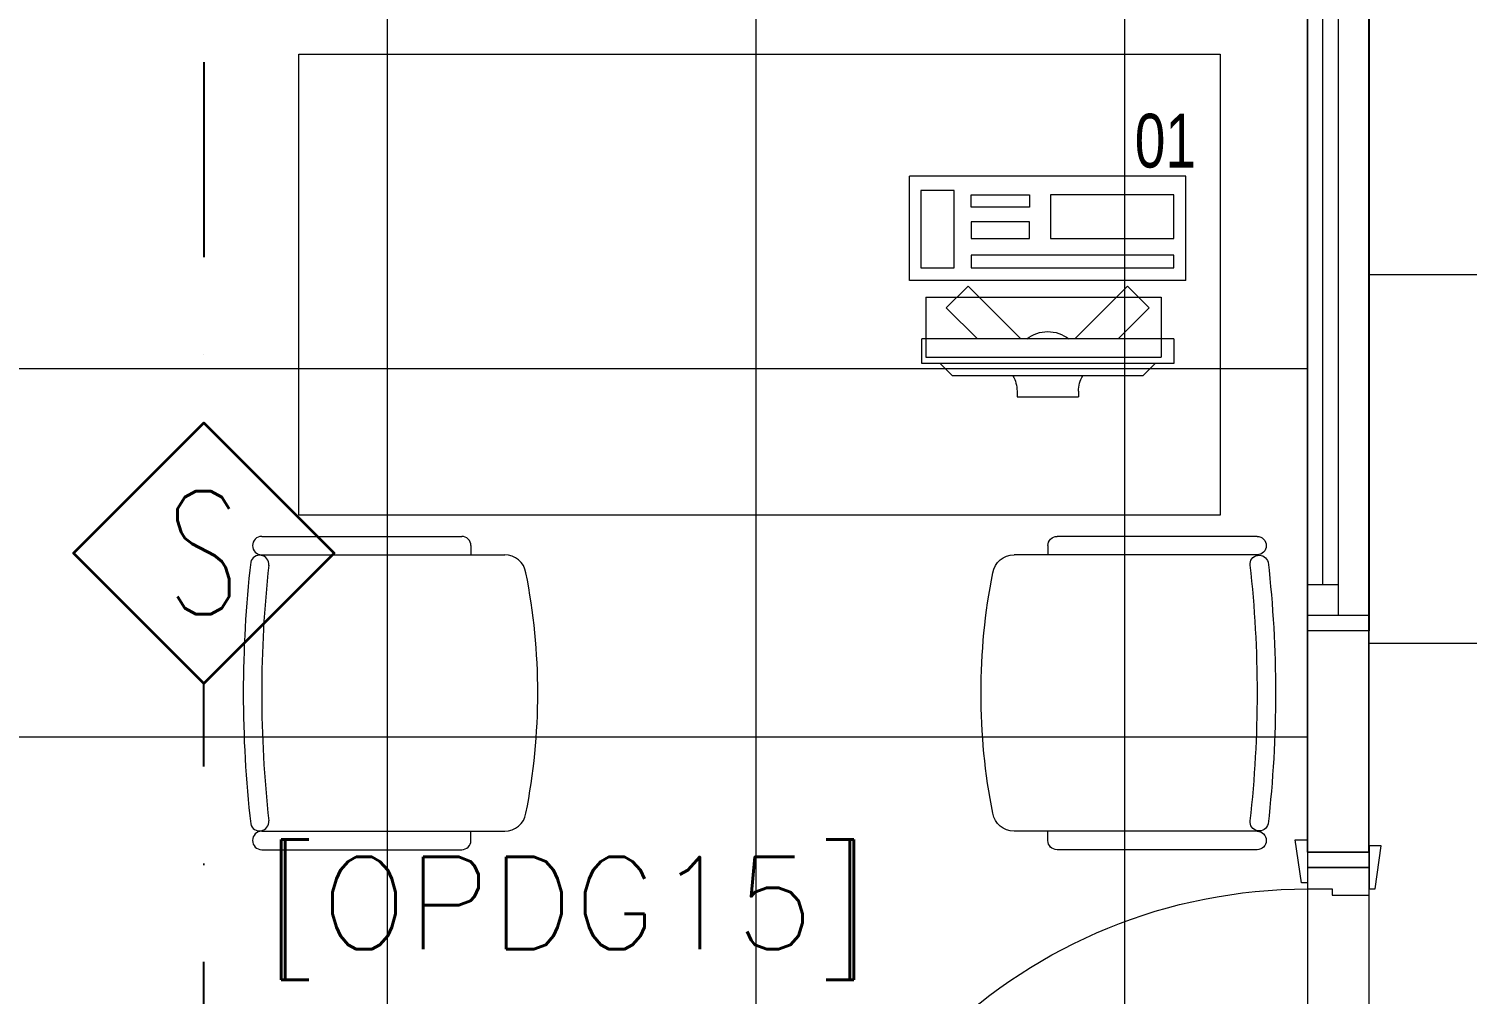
# Model space of a CAD drawing. Header units: inches. Extents: x -246178 to 57169, y -29325 to 19878.
# Drawn here: x 15616 to 17958, y -6319 to -4747 of the extents above; entities that cross this region are included whole.
import ezdxf
from ezdxf.enums import TextEntityAlignment as Align

# ---------------------------------------------------------------- set-up
doc = ezdxf.new("R2010")
doc.units = ezdxf.units.IN
doc.header["$LTSCALE"] = 25
doc.header["$MEASUREMENT"] = 0
doc.linetypes.add('DASHDOT', pattern=[25.4, 12.7, -6.35, 0, -6.35])
doc.layers.get('0').update_dxf_attribs({"color": 8})
for name, color, linetype, lineweight in [('00-Ground Floor$0$72_EGR_BASE_TEXT', 252, 'Continuous', 5), ('00-Ground Floor$0$72_EGR_EQP_TAG', 142, 'Continuous', 5), ('00-Ground Floor$0$Aluminum', 251, 'Continuous', 5), ('00-Ground Floor$0$Frame', 252, 'Continuous', 9), ('00-Ground Floor$0$LOADING', 253, 'Continuous', 5), ('00-Ground Floor$0$Walls', 251, 'Continuous', 5), ('00-Ground Floor$0$Wooden Joinery', 251, 'Continuous', 5), ('E-LITE-CLNG-CNDT', 6, 'DASHDOT', 35), ('F-ALRM-CLNG @ 100', 33, 'Continuous', 35), ('F-ALRM-CLNG-CNDT', 51, 'DASHDOT', 25)]:
    doc.layers.add(name, color=color, linetype=linetype, lineweight=lineweight)
doc.styles.add('00-Ground Floor$0$SIMPLEX', font='SIMPLEX.shx', dxfattribs={"height": 150})
doc.styles.add('00-Ground Floor$0$X3G_ENTITY_257CFD', font='swisscl.ttf', dxfattribs={"height": 200})
doc.styles.add('DC_Simplex', font='SIMPLEX.shx', dxfattribs={"width": 0.7})

# ---------------------------------------------------------------- blocks, each defined once
blk = doc.blocks.new('00-Ground Floor$0$A$C72370EFE')
at = {"layer": '00-Ground Floor$0$Wooden Joinery'}
for p, q in [((-0.01, -0.04), (-0.02, -0.04)), ((-0.01, -0.03), (-0.01, -0.07)), ((0, -0.03), (-0.01, -0.03)), ((0.04, -0.03), (0.05, -0.03)), ((0.05, -0.03), (0.05, -0.07)), ((0.05, -0.04), (0.06, -0.04)), ((-0.05, -0.07), (-0.05, -0.16)), ((-0.03, -0.07), (-0.03, -0.16)), ((-0.01, -0.06), (-0.02, -0.06)), ((0, -0.07), (-0.01, -0.07)), ((0.04, -0.07), (0.05, -0.07)), ((0.05, -0.06), (0.06, -0.06)), ((0.07, -0.07), (0.07, -0.16)), ((0.09, -0.07), (0.09, -0.16)), ((-0.01, -0.17), (-0.02, -0.17)), ((-0.01, -0.17), (-0.01, -0.19)), ((0.05, -0.17), (0.06, -0.17)), ((0.05, -0.17), (0.05, -0.19)), ((-0.01, -0.19), (-0.02, -0.19)), ((0.05, -0.19), (0.06, -0.19))]:
    blk.add_line(p, q, dxfattribs=at)
for centre, radius, start, end in [((-0.02, -0.07), 0.03, 90, 180), ((0.06, -0.07), 0.03, 0, 90), ((-0.02, -0.07), 0.01, 90, 180), ((0.06, -0.07), 0.01, 0, 90), ((-0.02, -0.16), 0.03, 180, 270), ((-0.02, -0.16), 0.01, 180, 270), ((0.06, -0.16), 0.01, 270, 0), ((0.06, -0.16), 0.03, 270, 0)]:
    blk.add_arc(centre, radius, start, end, dxfattribs=at)
blk = doc.blocks.new('00-Ground Floor$0$A$C5DAD61B4')
at = {"layer": '00-Ground Floor$0$Wooden Joinery'}
for points in [[(80, 959.1), (80, 969.1), (10, 979.1), (10, 959.1)], [(940, 959.1), (940, 969.1), (1010, 979.1), (1010, 959.1)], [(70, 859.1), (70, 849.1), (0, 839.1), (0, 859.1)], [(120, 859.1), (120, 0), (80, 0), (80, 859.1)], [(950, 859.1), (950, 849.1), (1020, 839.1), (1020, 859.1)]]:
    blk.add_lwpolyline(points, close=True, dxfattribs=at)
for points in [[(45, 859.1), (45, 959.1), (20, 959.1), (20, 859.1), (45, 859.1)], [(45, 859.1), (80, 859.1), (80, 899.1), (90, 899.1), (90, 959.1), (45, 959.1), (45, 859.1)], [(975, 859.1), (940, 859.1), (940, 899.1), (930, 899.1), (930, 959.1), (975, 959.1), (975, 859.1)], [(975, 859.1), (975, 959.1), (1000, 959.1), (1000, 859.1), (975, 859.1)]]:
    blk.add_lwpolyline(points, dxfattribs=at)
blk.add_arc((80, 859.1), 860, 272.666, 0, dxfattribs=at)
at = {"layer": '00-Ground Floor$0$Wooden Joinery', "xscale": 999.9999999998854, "yscale": 999.9999999998854, "zscale": 999.9999999998854, "rotation": 180}
blk.add_blockref('00-Ground Floor$0$A$C72370EFE', (120, 0), dxfattribs=at)
blk = doc.blocks.new('00-Ground Floor$0$GF21016-P')
at = {"layer": '00-Ground Floor$0$LOADING', "extrusion": (-1.24384e-09, -1.20261e-09, -1)}
for p, q in [((0.0128, 0.0179), (0.0128, 0.4136)), ((0.4628, 0.0179), (0.4628, 0.4136)), ((-0.0022, 0.3585), (0.0128, 0.3585)), ((0.4778, 0.3585), (0.4628, 0.3585)), ((-0.0172, 0.0179), (-0.0172, 0.3435)), ((0.4928, 0.0179), (0.4928, 0.3435)), ((0.4778, 0.0029), (0.4778, 0.0029))]:
    blk.add_line(p, q, dxfattribs=at)
for centre, radius, start, end in [((-0.2378, -0.5362), 1.0036, 78.7568, 101.2432), ((-0.0478, 0.4136), 0.035, 0, 80.6557), ((-0.4278, 0.4136), 0.035, 99.3443, 180), ((0.0022, 0.3435), 0.015, 0, 90), ((-0.4778, 0.3435), 0.015, 90, 180), ((-0.0284, 0.0145), 0.015, 284.3864, 95.5209), ((-0.2378, 1.8928), 1.8749, 263.6341, 276.3659), ((-0.4471, 0.0145), 0.015, 84.4791, 255.6136), ((0.0022, 0.0179), 0.015, 270, 0), ((0.0022, 0.0179), 0.015, 180, 270), ((-0.2378, 1.8734), 1.8855, 263.5119, 276.4881), ((-0.4778, 0.0179), 0.015, 270, 0), ((-0.4778, 0.0179), 0.015, 180, 270)]:
    blk.add_arc(centre, radius, start, end, dxfattribs=at)
blk = doc.blocks.new('00-Ground Floor$0$ITCWLS1-P')
at = {"layer": '00-Ground Floor$0$LOADING'}
for p, q in [((-0.17, 0.45), (-0.17, 0)), ((-0.17, 0.45), (0, 0.45)), ((0, 0.45), (0, 0)), ((-0.2651, 0.43, 0), (-0.3051, 0.43, 0)), ((-0.3051, 0.43, 0), (-0.3051, 0.02, 0)), ((-0.2651, 0.43, 0), (-0.2651, 0.02, 0)), ((-0.1496, 0.4305), (-0.1291, 0.4305)), ((-0.1291, 0.4305), (-0.1291, 0.4089)), ((-0.3251, 0.38, 0), (-0.3051, 0.4, 0)), ((-0.197, 0.4094), (-0.295, 0.4094)), ((-0.295, 0.0264), (-0.295, 0.4094)), ((-0.197, 0.0264), (-0.197, 0.4094)), ((-0.3251, 0.38, 0), (-0.3251, 0.07, 0)), ((-0.3503, 0.275), (-0.3596, 0.275)), ((-0.3596, 0.175), (-0.3596, 0.275)), ((-0.3503, 0.175), (-0.3596, 0.175)), ((-0.3251, 0.07, 0), (-0.3051, 0.05, 0)), ((-0.197, 0.0264), (-0.295, 0.0264)), ((-0.3051, 0.02, 0), (-0.2651, 0.02, 0)), ((-0.17, 0), (0, 0))]:
    blk.add_line(p, q, dxfattribs=at)
at = {"layer": '00-Ground Floor$0$LOADING', "extrusion": (2.48281e-10, 3.18408e-10, -1)}
for p, q in [((-0.2651, 0.3395), (-0.2144, 0.3902)), ((-0.1791, 0.3548), (-0.2144, 0.3902)), ((-0.2651, 0.2688), (-0.1791, 0.3548))]:
    blk.add_line(p, q, dxfattribs=at)
at = {"layer": '00-Ground Floor$0$LOADING', "extrusion": (2.48281e-10, -3.18408e-10, -1)}
for p, q in [((-0.2651, 0.1812), (-0.1791, 0.0952)), ((-0.2651, 0.1105), (-0.2144, 0.0598)), ((-0.1791, 0.0952), (-0.2144, 0.0598))]:
    blk.add_line(p, q, dxfattribs=at)
at = {"layer": '00-Ground Floor$0$LOADING'}
for points in [[(-0.1291, 0.4089), (-0.1291, 0.1), (-0.1496, 0.1), (-0.1496, 0.4305)], [(-0.1496, 0.1), (-0.1496, 0.1), (-0.1496, 0.1), (-0.1496, 0.1), (-0.1496, 0.1), (-0.1496, 0.1), (-0.1496, 0.1), (-0.1496, 0.1), (-0.1496, 0.1)], [(-0.1496, 0.1), (-0.1496, 0.1), (-0.1496, 0.1), (-0.1496, 0.1), (-0.1496, 0.1), (-0.1496, 0.1), (-0.1496, 0.1), (-0.1496, 0.1), (-0.1496, 0.1), (-0.1496, 0.1), (-0.1496, 0.1), (-0.1496, 0.1), (-0.1496, 0.1), (-0.1496, 0.1), (-0.1496, 0.1), (-0.1496, 0.1), (-0.1496, 0.1), (-0.1496, 0.1)], [(-0.1496, 0.1), (-0.1496, 0.1), (-0.1496, 0.1), (-0.1496, 0.1), (-0.1496, 0.1), (-0.1496, 0.1), (-0.1496, 0.1), (-0.1496, 0.1), (-0.1496, 0.1), (-0.1496, 0.1)], [(-0.1496, 0.1), (-0.1496, 0.1), (-0.1496, 0.1), (-0.1496, 0.1), (-0.1496, 0.1), (-0.1496, 0.1), (-0.1496, 0.1)], [(-0.1496, 0.1), (-0.1496, 0.1), (-0.1496, 0.1), (-0.1496, 0.1), (-0.1496, 0.1), (-0.1496, 0.1), (-0.1496, 0.1), (-0.1496, 0.1), (-0.1496, 0.1), (-0.1496, 0.1)], [(-0.1496, 0.1), (-0.1496, 0.1), (-0.1496, 0.1), (-0.1496, 0.1), (-0.1496, 0.1), (-0.1496, 0.1), (-0.1496, 0.1), (-0.1496, 0.1), (-0.1496, 0.1), (-0.1496, 0.1), (-0.1496, 0.1), (-0.1496, 0.1), (-0.1496, 0.1), (-0.1496, 0.1), (-0.1496, 0.1)], [(-0.1496, 0.1), (-0.1496, 0.1), (-0.1496, 0.1), (-0.1496, 0.1), (-0.1496, 0.1), (-0.1496, 0.1), (-0.1496, 0.1), (-0.1496, 0.1), (-0.1496, 0.1), (-0.1496, 0.1)], [(-0.1496, 0.1), (-0.1496, 0.1), (-0.1496, 0.1), (-0.1496, 0.1), (-0.1496, 0.1), (-0.1496, 0.1), (-0.1496, 0.1), (-0.1496, 0.1), (-0.1496, 0.1), (-0.1496, 0.1)], [(-0.1496, 0.1), (-0.1496, 0.1), (-0.1496, 0.1), (-0.1496, 0.1), (-0.1496, 0.1), (-0.1496, 0.1), (-0.1496, 0.1), (-0.1496, 0.1), (-0.1496, 0.1), (-0.1496, 0.1), (-0.1496, 0.1), (-0.1496, 0.1), (-0.1496, 0.1), (-0.1496, 0.1), (-0.1496, 0.1), (-0.1496, 0.1), (-0.1496, 0.1), (-0.1496, 0.1), (-0.1496, 0.1), (-0.1496, 0.1), (-0.1496, 0.1), (-0.1496, 0.1), (-0.1496, 0.1), (-0.1496, 0.1), (-0.1496, 0.1), (-0.1496, 0.1), (-0.1496, 0.1), (-0.1496, 0.1), (-0.1496, 0.1), (-0.1496, 0.1), (-0.1496, 0.1), (-0.1496, 0.1), (-0.1496, 0.1), (-0.1496, 0.1), (-0.1496, 0.1), (-0.1496, 0.1), (-0.1496, 0.1), (-0.1496, 0.1), (-0.1496, 0.1), (-0.1496, 0.1), (-0.1496, 0.1), (-0.1496, 0.1), (-0.1496, 0.1), (-0.1496, 0.1), (-0.1496, 0.1), (-0.1496, 0.1), (-0.1496, 0.1), (-0.1496, 0.1), (-0.1496, 0.1), (-0.1496, 0.1), (-0.1496, 0.1), (-0.1496, 0.1), (-0.1496, 0.1), (-0.1496, 0.1)], [(-0.1496, 0.1), (-0.1496, 0.1), (-0.1496, 0.1), (-0.1496, 0.1), (-0.1496, 0.1), (-0.1496, 0.1), (-0.1496, 0.1), (-0.1496, 0.1), (-0.1496, 0.1), (-0.1496, 0.1), (-0.1496, 0.1), (-0.1496, 0.1), (-0.1496, 0.1), (-0.1496, 0.1), (-0.1496, 0.1), (-0.1496, 0.1), (-0.1496, 0.1), (-0.1496, 0.1), (-0.1496, 0.1), (-0.1496, 0.1), (-0.1496, 0.1), (-0.1496, 0.1), (-0.1496, 0.1), (-0.1496, 0.1), (-0.1496, 0.1), (-0.1496, 0.1), (-0.1496, 0.1), (-0.1496, 0.1), (-0.1496, 0.1), (-0.1496, 0.1), (-0.1496, 0.1), (-0.1496, 0.1), (-0.1496, 0.1), (-0.1496, 0.1), (-0.1496, 0.1), (-0.1496, 0.1), (-0.1496, 0.1), (-0.1496, 0.1), (-0.1496, 0.1), (-0.1496, 0.1), (-0.1496, 0.1), (-0.1496, 0.1), (-0.1496, 0.1), (-0.1496, 0.1), (-0.1496, 0.1), (-0.1496, 0.1), (-0.1496, 0.1), (-0.1496, 0.1), (-0.1496, 0.1), (-0.1496, 0.1), (-0.1496, 0.1), (-0.1496, 0.1), (-0.1496, 0.1), (-0.1496, 0.1), (-0.1496, 0.1), (-0.1496, 0.1), (-0.1496, 0.1), (-0.1496, 0.1), (-0.1496, 0.1), (-0.1496, 0.1), (-0.1496, 0.1), (-0.1496, 0.1), (-0.1496, 0.1), (-0.1496, 0.1), (-0.1496, 0.1), (-0.1496, 0.1), (-0.1496, 0.1), (-0.1496, 0.1), (-0.1496, 0.1), (-0.1496, 0.1), (-0.1496, 0.1), (-0.1496, 0.1), (-0.1496, 0.1), (-0.1496, 0.1), (-0.1496, 0.1), (-0.1496, 0.1), (-0.1496, 0.1), (-0.1496, 0.1), (-0.1496, 0.1), (-0.1496, 0.1), (-0.1496, 0.1), (-0.1496, 0.1), (-0.1496, 0.1), (-0.1496, 0.1), (-0.1496, 0.1), (-0.1496, 0.1), (-0.1496, 0.1), (-0.1496, 0.1), (-0.1496, 0.1)], [(-0.1496, 0.1), (-0.1496, 0.1), (-0.1496, 0.1), (-0.1496, 0.1), (-0.1496, 0.1), (-0.1496, 0.1), (-0.1496, 0.1), (-0.1496, 0.1), (-0.1496, 0.1), (-0.1496, 0.1), (-0.1496, 0.1), (-0.1496, 0.1)], [(-0.1496, 0.1), (-0.1496, 0.1), (-0.1496, 0.1), (-0.1496, 0.1), (-0.1496, 0.1), (-0.1496, 0.1), (-0.1496, 0.1)], [(-0.1496, 0.1), (-0.1496, 0.1), (-0.1496, 0.1), (-0.1496, 0.1), (-0.1496, 0.1), (-0.1496, 0.1), (-0.1496, 0.1), (-0.1496, 0.1), (-0.1496, 0.1), (-0.1496, 0.1), (-0.1496, 0.1), (-0.1496, 0.1), (-0.1496, 0.1), (-0.1496, 0.1), (-0.1496, 0.1), (-0.1496, 0.1), (-0.1496, 0.1)], [(-0.1496, 0.1), (-0.1496, 0.1), (-0.1496, 0.1), (-0.1496, 0.1), (-0.1496, 0.1), (-0.1496, 0.1), (-0.1496, 0.1), (-0.1496, 0.1), (-0.1496, 0.1), (-0.1496, 0.1), (-0.1496, 0.1), (-0.1496, 0.1), (-0.1496, 0.1), (-0.1496, 0.1), (-0.1496, 0.1), (-0.1496, 0.1), (-0.1496, 0.1), (-0.1496, 0.1), (-0.1496, 0.1), (-0.1496, 0.1), (-0.1496, 0.1), (-0.1496, 0.1), (-0.1496, 0.1), (-0.1496, 0.1), (-0.1496, 0.1), (-0.1496, 0.1), (-0.1496, 0.1), (-0.1496, 0.1), (-0.1496, 0.1), (-0.1496, 0.1), (-0.1496, 0.1), (-0.1496, 0.1), (-0.1496, 0.1), (-0.1496, 0.1), (-0.1496, 0.1), (-0.1496, 0.1), (-0.1496, 0.1), (-0.1496, 0.1), (-0.1496, 0.1), (-0.1496, 0.1), (-0.1496, 0.1), (-0.1496, 0.1), (-0.1496, 0.1), (-0.1496, 0.1), (-0.1496, 0.1), (-0.1496, 0.1), (-0.1496, 0.1), (-0.1496, 0.1), (-0.1496, 0.1), (-0.1496, 0.1), (-0.1496, 0.1), (-0.1496, 0.1), (-0.1496, 0.1), (-0.1496, 0.1), (-0.1496, 0.1), (-0.1496, 0.1), (-0.1496, 0.1), (-0.1496, 0.1), (-0.1496, 0.1), (-0.1496, 0.1), (-0.1496, 0.1), (-0.1496, 0.1), (-0.1496, 0.1), (-0.1496, 0.1), (-0.1496, 0.1), (-0.1496, 0.1), (-0.1496, 0.1), (-0.1496, 0.1), (-0.1496, 0.1), (-0.1496, 0.1), (-0.1496, 0.1), (-0.1496, 0.1), (-0.1496, 0.1), (-0.1496, 0.1), (-0.1496, 0.1), (-0.1496, 0.1), (-0.1496, 0.1), (-0.1496, 0.1), (-0.1496, 0.1), (-0.1496, 0.1), (-0.1496, 0.1), (-0.1496, 0.1), (-0.1496, 0.1), (-0.1496, 0.1), (-0.1496, 0.1), (-0.1496, 0.1), (-0.1496, 0.1), (-0.1496, 0.1), (-0.1496, 0.1), (-0.1496, 0.1), (-0.1496, 0.1), (-0.1496, 0.1), (-0.1496, 0.1), (-0.1496, 0.1), (-0.1496, 0.1), (-0.1496, 0.1), (-0.1496, 0.1), (-0.1496, 0.1), (-0.1496, 0.1), (-0.1496, 0.1), (-0.1496, 0.1), (-0.1496, 0.1), (-0.1496, 0.1), (-0.1496, 0.1), (-0.1496, 0.1), (-0.1496, 0.1), (-0.1496, 0.1), (-0.1496, 0.1), (-0.1496, 0.1), (-0.1496, 0.1), (-0.1496, 0.1)], [(-0.1496, 0.1), (-0.1496, 0.1), (-0.1496, 0.1), (-0.1496, 0.1), (-0.1496, 0.1), (-0.1496, 0.1), (-0.1496, 0.1), (-0.1496, 0.1)]]:
    blk.add_lwpolyline(points, dxfattribs=at)
for points in [[(-0.1019, 0.4305), (-0.0304, 0.4305), (-0.0304, 0.2294), (-0.1019, 0.2294)], [(-0.1019, 0.1954), (-0.0747, 0.1954), (-0.0747, 0.1), (-0.1019, 0.1)], [(-0.0304, 0.1954), (-0.0508, 0.1954), (-0.0508, 0.1), (-0.0304, 0.1)], [(-0.1496, 0.1), (-0.1496, 0.1), (-0.1496, 0.1), (-0.1496, 0.1), (-0.1496, 0.1), (-0.1496, 0.1), (-0.1496, 0.1), (-0.1496, 0.1), (-0.1496, 0.1), (-0.1496, 0.1), (-0.1496, 0.1), (-0.1496, 0.1), (-0.1496, 0.1), (-0.1496, 0.1), (-0.1496, 0.1), (-0.1496, 0.1), (-0.1496, 0.1), (-0.1496, 0.1), (-0.1496, 0.1), (-0.1496, 0.1), (-0.1496, 0.1), (-0.1496, 0.1), (-0.1496, 0.1), (-0.1496, 0.1), (-0.1496, 0.1), (-0.1496, 0.1), (-0.1496, 0.1), (-0.1496, 0.1), (-0.1496, 0.1), (-0.1496, 0.1), (-0.1496, 0.1), (-0.1496, 0.1), (-0.1496, 0.1), (-0.1496, 0.1), (-0.1496, 0.1), (-0.1496, 0.1), (-0.1496, 0.1), (-0.1496, 0.1), (-0.1496, 0.1), (-0.1496, 0.1), (-0.1496, 0.1), (-0.1496, 0.1), (-0.1496, 0.1), (-0.1496, 0.1), (-0.1496, 0.1), (-0.1496, 0.1), (-0.1496, 0.1), (-0.1496, 0.1), (-0.1496, 0.1), (-0.1496, 0.1), (-0.1496, 0.1), (-0.1496, 0.1), (-0.1496, 0.1), (-0.1496, 0.1), (-0.1496, 0.1), (-0.1496, 0.1), (-0.1496, 0.1), (-0.1496, 0.1), (-0.1496, 0.1), (-0.1496, 0.1), (-0.1496, 0.1), (-0.1496, 0.1), (-0.1496, 0.1), (-0.1496, 0.1), (-0.1496, 0.1), (-0.1496, 0.1), (-0.1496, 0.1), (-0.1496, 0.1), (-0.1496, 0.1), (-0.1496, 0.1), (-0.1496, 0.1), (-0.1496, 0.1), (-0.1496, 0.1), (-0.1496, 0.1), (-0.1496, 0.1), (-0.1496, 0.1), (-0.1496, 0.1), (-0.1496, 0.1), (-0.1496, 0.1), (-0.1496, 0.1), (-0.1496, 0.1), (-0.1496, 0.1), (-0.1496, 0.1), (-0.1496, 0.1), (-0.1496, 0.1), (-0.1496, 0.1), (-0.1496, 0.1), (-0.1496, 0.1), (-0.1496, 0.1), (-0.1496, 0.1), (-0.1496, 0.1), (-0.1496, 0.1), (-0.1496, 0.1), (-0.1496, 0.1), (-0.1496, 0.1), (-0.1496, 0.1), (-0.1496, 0.1), (-0.1496, 0.1), (-0.1496, 0.1), (-0.1496, 0.1), (-0.1496, 0.1), (-0.1496, 0.1), (-0.1496, 0.1), (-0.1496, 0.1), (-0.1496, 0.1), (-0.1496, 0.1), (-0.1496, 0.1), (-0.1496, 0.1), (-0.1496, 0.1), (-0.1496, 0.1), (-0.1496, 0.1), (-0.1496, 0.1), (-0.1496, 0.1), (-0.1496, 0.1), (-0.1496, 0.1), (-0.1496, 0.1), (-0.1496, 0.1), (-0.1496, 0.1), (-0.1496, 0.1), (-0.1496, 0.1), (-0.1496, 0.1), (-0.1496, 0.1), (-0.1496, 0.1), (-0.1496, 0.1), (-0.1496, 0.1), (-0.1496, 0.1), (-0.1496, 0.1), (-0.1496, 0.1), (-0.1496, 0.1), (-0.1496, 0.1), (-0.1496, 0.1), (-0.1496, 0.1), (-0.1496, 0.1), (-0.1496, 0.1), (-0.1496, 0.1), (-0.1496, 0.1), (-0.1496, 0.1), (-0.1496, 0.1), (-0.1496, 0.1), (-0.1496, 0.1), (-0.1496, 0.1), (-0.1496, 0.1), (-0.1496, 0.1), (-0.1496, 0.1), (-0.1496, 0.1), (-0.1496, 0.1), (-0.1496, 0.1), (-0.1496, 0.1), (-0.1496, 0.1), (-0.1496, 0.1), (-0.1496, 0.1), (-0.1496, 0.1), (-0.1496, 0.1), (-0.1496, 0.1), (-0.1496, 0.1), (-0.1496, 0.1), (-0.1496, 0.1), (-0.1496, 0.1), (-0.1496, 0.1), (-0.1496, 0.1), (-0.1496, 0.1), (-0.1496, 0.1), (-0.1496, 0.1), (-0.1496, 0.1), (-0.1496, 0.1), (-0.1496, 0.1), (-0.1496, 0.1), (-0.1496, 0.1), (-0.1496, 0.1), (-0.1496, 0.1), (-0.1496, 0.1), (-0.1496, 0.1), (-0.1496, 0.1), (-0.1496, 0.1), (-0.1496, 0.1), (-0.1496, 0.1), (-0.1496, 0.1), (-0.1496, 0.1), (-0.1496, 0.1), (-0.1496, 0.1), (-0.1496, 0.1), (-0.1496, 0.1), (-0.1496, 0.1), (-0.1496, 0.1), (-0.1496, 0.1), (-0.1496, 0.1), (-0.1496, 0.1), (-0.1496, 0.1), (-0.1496, 0.1), (-0.1496, 0.1), (-0.1496, 0.1), (-0.1496, 0.1), (-0.1496, 0.1), (-0.1496, 0.1), (-0.1496, 0.1), (-0.1496, 0.1), (-0.1496, 0.1), (-0.1496, 0.1), (-0.1496, 0.1), (-0.1496, 0.1), (-0.1496, 0.1), (-0.1496, 0.1), (-0.1496, 0.1), (-0.1496, 0.1), (-0.1496, 0.1), (-0.1496, 0.1), (-0.1496, 0.1), (-0.1496, 0.1), (-0.1496, 0.1), (-0.1496, 0.1), (-0.1496, 0.1), (-0.1496, 0.1), (-0.1496, 0.1), (-0.1496, 0.1), (-0.1496, 0.1), (-0.1496, 0.1), (-0.1496, 0.1), (-0.1496, 0.1), (-0.1496, 0.1), (-0.1496, 0.1), (-0.1496, 0.1), (-0.1496, 0.1), (-0.1496, 0.1), (-0.1496, 0.1), (-0.1496, 0.1), (-0.1496, 0.1), (-0.1496, 0.1), (-0.1496, 0.1), (-0.1496, 0.1), (-0.1496, 0.1), (-0.1496, 0.1), (-0.1496, 0.1), (-0.1496, 0.1), (-0.1496, 0.1), (-0.1496, 0.1), (-0.1496, 0.1), (-0.1496, 0.1), (-0.1496, 0.1), (-0.1496, 0.1), (-0.1496, 0.1), (-0.1496, 0.1), (-0.1496, 0.1), (-0.1496, 0.1), (-0.1496, 0.1), (-0.1496, 0.1), (-0.1496, 0.1), (-0.1496, 0.1), (-0.1496, 0.1), (-0.1496, 0.1), (-0.1496, 0.1), (-0.1496, 0.1), (-0.1496, 0.1), (-0.1496, 0.1), (-0.1496, 0.1), (-0.1496, 0.1), (-0.1496, 0.1), (-0.1496, 0.1), (-0.1496, 0.1), (-0.1496, 0.1), (-0.1496, 0.1), (-0.1496, 0.1), (-0.1496, 0.1), (-0.1496, 0.1), (-0.1496, 0.1), (-0.1496, 0.1), (-0.1496, 0.1), (-0.1496, 0.1), (-0.1496, 0.1), (-0.1496, 0.1), (-0.1496, 0.1), (-0.1496, 0.1), (-0.1496, 0.1), (-0.1496, 0.1), (-0.1496, 0.1), (-0.1496, 0.1), (-0.1496, 0.1), (-0.1496, 0.1)], [(-0.1496, 0.1), (-0.1496, 0.1), (-0.1496, 0.1), (-0.1496, 0.1), (-0.1496, 0.1), (-0.1496, 0.1), (-0.1496, 0.1), (-0.1496, 0.1), (-0.1496, 0.1), (-0.1496, 0.1), (-0.1496, 0.1), (-0.1496, 0.1), (-0.1496, 0.1), (-0.1496, 0.1), (-0.1496, 0.1), (-0.1496, 0.1), (-0.1496, 0.1), (-0.1496, 0.1), (-0.1496, 0.1), (-0.1496, 0.1), (-0.1496, 0.1), (-0.1496, 0.1), (-0.1496, 0.1), (-0.1496, 0.1), (-0.1496, 0.1), (-0.1496, 0.1), (-0.1496, 0.1), (-0.1496, 0.1), (-0.1496, 0.1), (-0.1496, 0.1), (-0.1496, 0.1), (-0.1496, 0.1), (-0.1496, 0.1), (-0.1496, 0.1), (-0.1496, 0.1), (-0.1496, 0.1), (-0.1496, 0.1), (-0.1496, 0.1), (-0.1496, 0.1), (-0.1496, 0.1), (-0.1496, 0.1), (-0.1496, 0.1), (-0.1496, 0.1), (-0.1496, 0.1), (-0.1496, 0.1), (-0.1496, 0.1), (-0.1496, 0.1), (-0.1496, 0.1), (-0.1496, 0.1), (-0.1496, 0.1), (-0.1496, 0.1), (-0.1496, 0.1), (-0.1496, 0.1), (-0.1496, 0.1), (-0.1496, 0.1), (-0.1496, 0.1), (-0.1496, 0.1), (-0.1496, 0.1), (-0.1496, 0.1), (-0.1496, 0.1), (-0.1496, 0.1), (-0.1496, 0.1), (-0.1496, 0.1), (-0.1496, 0.1), (-0.1496, 0.1), (-0.1496, 0.1), (-0.1496, 0.1), (-0.1496, 0.1), (-0.1496, 0.1), (-0.1496, 0.1), (-0.1496, 0.1), (-0.1496, 0.1), (-0.1496, 0.1), (-0.1496, 0.1), (-0.1496, 0.1), (-0.1496, 0.1), (-0.1496, 0.1), (-0.1496, 0.1), (-0.1496, 0.1), (-0.1496, 0.1), (-0.1496, 0.1), (-0.1496, 0.1), (-0.1496, 0.1), (-0.1496, 0.1), (-0.1496, 0.1), (-0.1496, 0.1), (-0.1496, 0.1), (-0.1496, 0.1), (-0.1496, 0.1), (-0.1496, 0.1), (-0.1496, 0.1), (-0.1496, 0.1), (-0.1496, 0.1), (-0.1496, 0.1), (-0.1496, 0.1), (-0.1496, 0.1), (-0.1496, 0.1), (-0.1496, 0.1), (-0.1496, 0.1), (-0.1496, 0.1), (-0.1496, 0.1), (-0.1496, 0.1), (-0.1496, 0.1), (-0.1496, 0.1), (-0.1496, 0.1), (-0.1496, 0.1), (-0.1496, 0.1), (-0.1496, 0.1), (-0.1496, 0.1), (-0.1496, 0.1), (-0.1496, 0.1), (-0.1496, 0.1), (-0.1496, 0.1), (-0.1496, 0.1), (-0.1496, 0.1), (-0.1496, 0.1), (-0.1496, 0.1), (-0.1496, 0.1), (-0.1496, 0.1), (-0.1496, 0.1), (-0.1496, 0.1), (-0.1496, 0.1), (-0.1496, 0.1), (-0.1496, 0.1), (-0.1496, 0.1), (-0.1496, 0.1), (-0.1496, 0.1), (-0.1496, 0.1), (-0.1496, 0.1), (-0.1496, 0.1), (-0.1496, 0.1), (-0.1496, 0.1), (-0.1496, 0.1), (-0.1496, 0.1), (-0.1496, 0.1), (-0.1496, 0.1), (-0.1496, 0.1), (-0.1496, 0.1), (-0.1496, 0.1), (-0.1496, 0.1), (-0.1496, 0.1), (-0.1496, 0.1), (-0.1496, 0.1), (-0.1496, 0.1), (-0.1496, 0.1), (-0.1496, 0.1), (-0.1496, 0.1), (-0.1496, 0.1), (-0.1496, 0.1), (-0.1496, 0.1), (-0.1496, 0.1), (-0.1496, 0.1), (-0.1496, 0.1), (-0.1496, 0.1), (-0.1496, 0.1), (-0.1496, 0.1), (-0.1496, 0.1), (-0.1496, 0.1), (-0.1496, 0.1), (-0.1496, 0.1), (-0.1496, 0.1), (-0.1496, 0.1), (-0.1496, 0.1), (-0.1496, 0.1), (-0.1496, 0.1), (-0.1496, 0.1), (-0.1496, 0.1), (-0.1496, 0.1), (-0.1496, 0.1), (-0.1496, 0.1), (-0.1496, 0.1), (-0.1496, 0.1), (-0.1496, 0.1), (-0.1496, 0.1), (-0.1496, 0.1), (-0.1496, 0.1), (-0.1496, 0.1), (-0.1496, 0.1), (-0.1496, 0.1), (-0.1496, 0.1), (-0.1496, 0.1), (-0.1496, 0.1), (-0.1496, 0.1), (-0.1496, 0.1), (-0.1496, 0.1), (-0.1496, 0.1), (-0.1496, 0.1), (-0.1496, 0.1), (-0.1496, 0.1), (-0.1496, 0.1), (-0.1496, 0.1), (-0.1496, 0.1), (-0.1496, 0.1), (-0.1496, 0.1), (-0.1496, 0.1), (-0.1496, 0.1), (-0.1496, 0.1), (-0.1496, 0.1), (-0.1496, 0.1), (-0.1496, 0.1), (-0.1496, 0.1), (-0.1496, 0.1), (-0.1496, 0.1), (-0.1496, 0.1), (-0.1496, 0.1), (-0.1496, 0.1), (-0.1496, 0.1), (-0.1496, 0.1), (-0.1496, 0.1), (-0.1496, 0.1), (-0.1496, 0.1), (-0.1496, 0.1), (-0.1496, 0.1), (-0.1496, 0.1)], [(-0.1496, 0.1), (-0.1496, 0.1), (-0.1496, 0.1), (-0.1496, 0.1), (-0.1496, 0.1), (-0.1496, 0.1), (-0.1496, 0.1), (-0.1496, 0.1), (-0.1496, 0.1), (-0.1496, 0.1), (-0.1496, 0.1), (-0.1496, 0.1), (-0.1496, 0.1), (-0.1496, 0.1), (-0.1496, 0.1), (-0.1496, 0.1), (-0.1496, 0.1), (-0.1496, 0.1), (-0.1496, 0.1), (-0.1496, 0.1), (-0.1496, 0.1), (-0.1496, 0.1), (-0.1496, 0.1), (-0.1496, 0.1), (-0.1496, 0.1), (-0.1496, 0.1), (-0.1496, 0.1), (-0.1496, 0.1), (-0.1496, 0.1), (-0.1496, 0.1), (-0.1496, 0.1), (-0.1496, 0.1), (-0.1496, 0.1), (-0.1496, 0.1), (-0.1496, 0.1), (-0.1496, 0.1), (-0.1496, 0.1), (-0.1496, 0.1), (-0.1496, 0.1), (-0.1496, 0.1), (-0.1496, 0.1), (-0.1496, 0.1), (-0.1496, 0.1), (-0.1496, 0.1), (-0.1496, 0.1), (-0.1496, 0.1), (-0.1496, 0.1), (-0.1496, 0.1), (-0.1496, 0.1), (-0.1496, 0.1), (-0.1496, 0.1), (-0.1496, 0.1), (-0.1496, 0.1), (-0.1496, 0.1), (-0.1496, 0.1), (-0.1496, 0.1), (-0.1496, 0.1), (-0.1496, 0.1), (-0.1496, 0.1), (-0.1496, 0.1), (-0.1496, 0.1), (-0.1496, 0.1), (-0.1496, 0.1), (-0.1496, 0.1), (-0.1496, 0.1), (-0.1496, 0.1), (-0.1496, 0.1), (-0.1496, 0.1), (-0.1496, 0.1), (-0.1496, 0.1), (-0.1496, 0.1), (-0.1496, 0.1), (-0.1496, 0.1), (-0.1496, 0.1), (-0.1496, 0.1), (-0.1496, 0.1), (-0.1496, 0.1), (-0.1496, 0.1), (-0.1496, 0.1), (-0.1496, 0.1), (-0.1496, 0.1), (-0.1496, 0.1), (-0.1496, 0.1), (-0.1496, 0.1), (-0.1496, 0.1), (-0.1496, 0.1), (-0.1496, 0.1), (-0.1496, 0.1), (-0.1496, 0.1), (-0.1496, 0.1), (-0.1496, 0.1), (-0.1496, 0.1), (-0.1496, 0.1), (-0.1496, 0.1), (-0.1496, 0.1), (-0.1496, 0.1), (-0.1496, 0.1), (-0.1496, 0.1), (-0.1496, 0.1), (-0.1496, 0.1), (-0.1496, 0.1), (-0.1496, 0.1), (-0.1496, 0.1), (-0.1496, 0.1), (-0.1496, 0.1), (-0.1496, 0.1), (-0.1496, 0.1), (-0.1496, 0.1), (-0.1496, 0.1), (-0.1496, 0.1), (-0.1496, 0.1), (-0.1496, 0.1), (-0.1496, 0.1), (-0.1496, 0.1), (-0.1496, 0.1), (-0.1496, 0.1), (-0.1496, 0.1), (-0.1496, 0.1), (-0.1496, 0.1), (-0.1496, 0.1), (-0.1496, 0.1), (-0.1496, 0.1), (-0.1496, 0.1), (-0.1496, 0.1), (-0.1496, 0.1), (-0.1496, 0.1), (-0.1496, 0.1), (-0.1496, 0.1), (-0.1496, 0.1), (-0.1496, 0.1), (-0.1496, 0.1), (-0.1496, 0.1), (-0.1496, 0.1), (-0.1496, 0.1), (-0.1496, 0.1), (-0.1496, 0.1), (-0.1496, 0.1), (-0.1496, 0.1), (-0.1496, 0.1), (-0.1496, 0.1), (-0.1496, 0.1), (-0.1496, 0.1), (-0.1496, 0.1), (-0.1496, 0.1), (-0.1496, 0.1), (-0.1496, 0.1), (-0.1496, 0.1), (-0.1496, 0.1), (-0.1496, 0.1), (-0.1496, 0.1), (-0.1496, 0.1), (-0.1496, 0.1), (-0.1496, 0.1), (-0.1496, 0.1), (-0.1496, 0.1), (-0.1496, 0.1), (-0.1496, 0.1), (-0.1496, 0.1), (-0.1496, 0.1), (-0.1496, 0.1), (-0.1496, 0.1), (-0.1496, 0.1), (-0.1496, 0.1), (-0.1496, 0.1), (-0.1496, 0.1), (-0.1496, 0.1), (-0.1496, 0.1), (-0.1496, 0.1), (-0.1496, 0.1), (-0.1496, 0.1), (-0.1496, 0.1), (-0.1496, 0.1), (-0.1496, 0.1), (-0.1496, 0.1), (-0.1496, 0.1), (-0.1496, 0.1), (-0.1496, 0.1), (-0.1496, 0.1), (-0.1496, 0.1), (-0.1496, 0.1), (-0.1496, 0.1), (-0.1496, 0.1), (-0.1496, 0.1), (-0.1496, 0.1), (-0.1496, 0.1), (-0.1496, 0.1), (-0.1496, 0.1), (-0.1496, 0.1), (-0.1496, 0.1), (-0.1496, 0.1), (-0.1496, 0.1), (-0.1496, 0.1), (-0.1496, 0.1), (-0.1496, 0.1), (-0.1496, 0.1), (-0.1496, 0.1), (-0.1496, 0.1), (-0.1496, 0.1), (-0.1496, 0.1), (-0.1496, 0.1), (-0.1496, 0.1), (-0.1496, 0.1), (-0.1496, 0.1), (-0.1496, 0.1), (-0.1496, 0.1), (-0.1496, 0.1), (-0.1496, 0.1), (-0.1496, 0.1), (-0.1496, 0.1), (-0.1496, 0.1), (-0.1496, 0.1), (-0.1496, 0.1), (-0.1496, 0.1), (-0.1496, 0.1), (-0.1496, 0.1), (-0.1496, 0.1), (-0.1496, 0.1), (-0.1496, 0.1), (-0.1496, 0.1)], [(-0.1496, 0.0727), (-0.0236, 0.0727), (-0.0236, 0.0182), (-0.1496, 0.0182)]]:
    blk.add_lwpolyline(points, close=True, dxfattribs=at)
for centre, radius, start, end in [((-0.3503, 0.325), 0.05, 270, 300.3093), ((-0.3089, 0.225), 0.0556, 321.9431, 38.0569), ((-0.3503, 0.125), 0.05, 59.6907, 90)]:
    blk.add_arc(centre, radius, start, end, dxfattribs=at)
blk = doc.blocks.new('00-Ground Floor$0$A$C37be4daf')
at = {"layer": '00-Ground Floor$0$Aluminum'}
for p, q in [((1416, 598.2), (216, 598.2)), ((241, 498.2), (241, 598.2)), ((291, 548.2), (291, 598.2)), ((1341, 548.2), (1341, 598.2)), ((1391, 498.2), (1391, 598.2)), ((291, 573.2), (1341, 573.2)), ((1391, 548.2), (241, 548.2)), ((1416, 498.2), (216, 498.2))]:
    blk.add_line(p, q, dxfattribs=at)
at = {"layer": '00-Ground Floor$0$Walls'}
for p, q in [((216, 498.2), (216, 598.2)), ((1416, 498.2), (1416, 598.2))]:
    blk.add_line(p, q, dxfattribs=at)
blk = doc.blocks.new('00-Ground Floor$0$A$C5BC24B0F')
at = {"color": 254, "linetype": 'Continuous'}
for p, q in [((17797.7, -2747.4, 0), (17797.7, -12867.4, 0)), ((17797.7, -5147.4), (19597.7, -5147.4)), ((17797.7, -5747.4), (19597.7, -5747.4))]:
    blk.add_line(p, q, dxfattribs=at)
blk = doc.blocks.new('00-Ground Floor$0$A$C717732E4')
at = {"color": 254, "linetype": 'Continuous'}
for p, q in [((16200, -10267.4), (16200, -7267.4)), ((16800, -10267.4), (16800, -7267.4)), ((17400, -10267.4), (17400, -7267.4)), ((14197.9, -8400), (17697.7, -8400)), ((14197.9, -9000), (17697.7, -9000))]:
    blk.add_line(p, q, dxfattribs=at)
at = {"color": 254}
blk.add_line((17697.7, -7267.4, 0), (17697.7, -10267.4, 0), dxfattribs=at)
blk = doc.blocks.new('00-Ground Floor$0$A$Ce9e1c4c3')
at = {"layer": '00-Ground Floor$0$Frame'}
for name, p in [('00-Ground Floor$0$A$C5BC24B0F', (-100000, 0)), ('00-Ground Floor$0$A$C717732E4', (-100000, 3100))]:
    blk.add_blockref(name, p, dxfattribs=at)
blk = doc.blocks.new('00-Ground Floor')
at = {"layer": '00-Ground Floor$0$LOADING', "elevation": 0}
blk.add_lwpolyline([(17555.3, -4788.8), (17555.3, -5538.8), (16055.3, -5538.8), (16055.3, -4788.8)], close=True, dxfattribs=at)
at = {"layer": '00-Ground Floor$0$Walls'}
for p, q in [((17797.7, -6087.4, 0), (17797.7, -4067.4, 0)), ((17697.7, -6087.4, 0), (17697.7, -4167.4, 0)), ((17697.7, -6087.4, 0), (17797.7, -6087.4, 0))]:
    blk.add_line(p, q, dxfattribs=at)
at = {"color": 254}
blk.add_blockref('00-Ground Floor$0$A$Ce9e1c4c3', (100000, 0), dxfattribs=at)
at = {"rotation": 90}
blk.add_blockref('00-Ground Floor$0$A$C37be4daf', (18296, -5943.4, 0), dxfattribs=at)
at = {"layer": '00-Ground Floor$0$LOADING', "extrusion": (1.93989e-16, 8.01373e-06, 1), "xscale": -1000.000000000009, "yscale": 1000.000000000009, "zscale": 1000.000000000009, "rotation": 270.0000000000001}
blk.add_blockref('00-Ground Floor$0$ITCWLS1-P', (17049.8, -4986.9, 0), dxfattribs=at)
at = {"layer": '00-Ground Floor$0$LOADING', "extrusion": (2.24019e-05, 2.67576e-11, 1), "xscale": -1000.000000000005, "yscale": 1000.000000000005, "zscale": -1000.000000000005, "rotation": 270.0000251123527}
blk.add_blockref('00-Ground Floor$0$GF21016-P', (15977.1, -6066.3, 0.4), dxfattribs=at)
at = {"layer": '00-Ground Floor$0$LOADING', "extrusion": (-2.24019e-05, 2.67576e-11, 1), "xscale": 1000.000000000005, "yscale": 1000.000000000005, "zscale": -1000.000000000002, "rotation": 89.9999748876473}
blk.add_blockref('00-Ground Floor$0$GF21016-P', (17633.5, -6066.3, -0.4), dxfattribs=at)
at = {"layer": '00-Ground Floor$0$Wooden Joinery', "xscale": -1, "rotation": 270}
blk.add_blockref('00-Ground Floor$0$A$C5DAD61B4', (16838.7, -7087.4, 0), dxfattribs=at)
at = {"layer": '00-Ground Floor$0$72_EGR_BASE_TEXT', "insert": (16492.7, -6095.3, 0), "char_height": 150, "attachment_point": 2, "style": '00-Ground Floor$0$SIMPLEX'}
blk.add_mtext('[OPDG15]', dxfattribs=at)
at = {"layer": '00-Ground Floor$0$72_EGR_EQP_TAG', "insert": (17466.3, -4885.6, 0), "char_height": 87.47, "attachment_point": 2, "style": '00-Ground Floor$0$X3G_ENTITY_257CFD'}
blk.add_mtext('01', dxfattribs=at)
blk = doc.blocks.new('A$C5CF53093')
blk.add_lwpolyline([(0, -212.1), (-212.1, 0), (0, 212.1), (212.1, 0)], close=True)
blk = doc.blocks.new('*U11')
at = {"xscale": 0.01, "yscale": 0.01, "zscale": 0.01}
blk.add_blockref('A$C5CF53093', (0.007, -0.007), dxfattribs=at)
at = {"color": 6, "style": 'DC_Simplex', "width": 0.7, "flags": 8}
blk.add_attdef('TYPE', text='', height=2, rotation=360, dxfattribs=at).set_placement((0, 0), align=Align.MIDDLE_CENTER)

msp = doc.modelspace()

# ---------------------------------------------------------------- linework, layer by layer
at = {"layer": 'F-ALRM-CLNG-CNDT'}
msp.add_lwpolyline([(15624.7, -1954.2), (15878.7, -2208.2, -0.198912), (15900.7, -2261.3), (15900.7, -5388.6)], format="xyb", dxfattribs=at)
msp.add_lwpolyline([(15900.7, -8488.6), (15900.7, -5812.8)], dxfattribs=at)

# ---------------------------------------------------------------- block references
at = {"layer": 'E-LITE-CLNG-CNDT'}
msp.add_blockref('00-Ground Floor', (0, 0), dxfattribs=at)
at = {"layer": 'F-ALRM-CLNG @ 100', "xscale": 100, "yscale": 100, "zscale": 100}
msp.add_blockref('*U11', (15900, -5600), dxfattribs=at).add_auto_attribs({'TYPE': 'S'})

doc.saveas('drawing.dxf')
